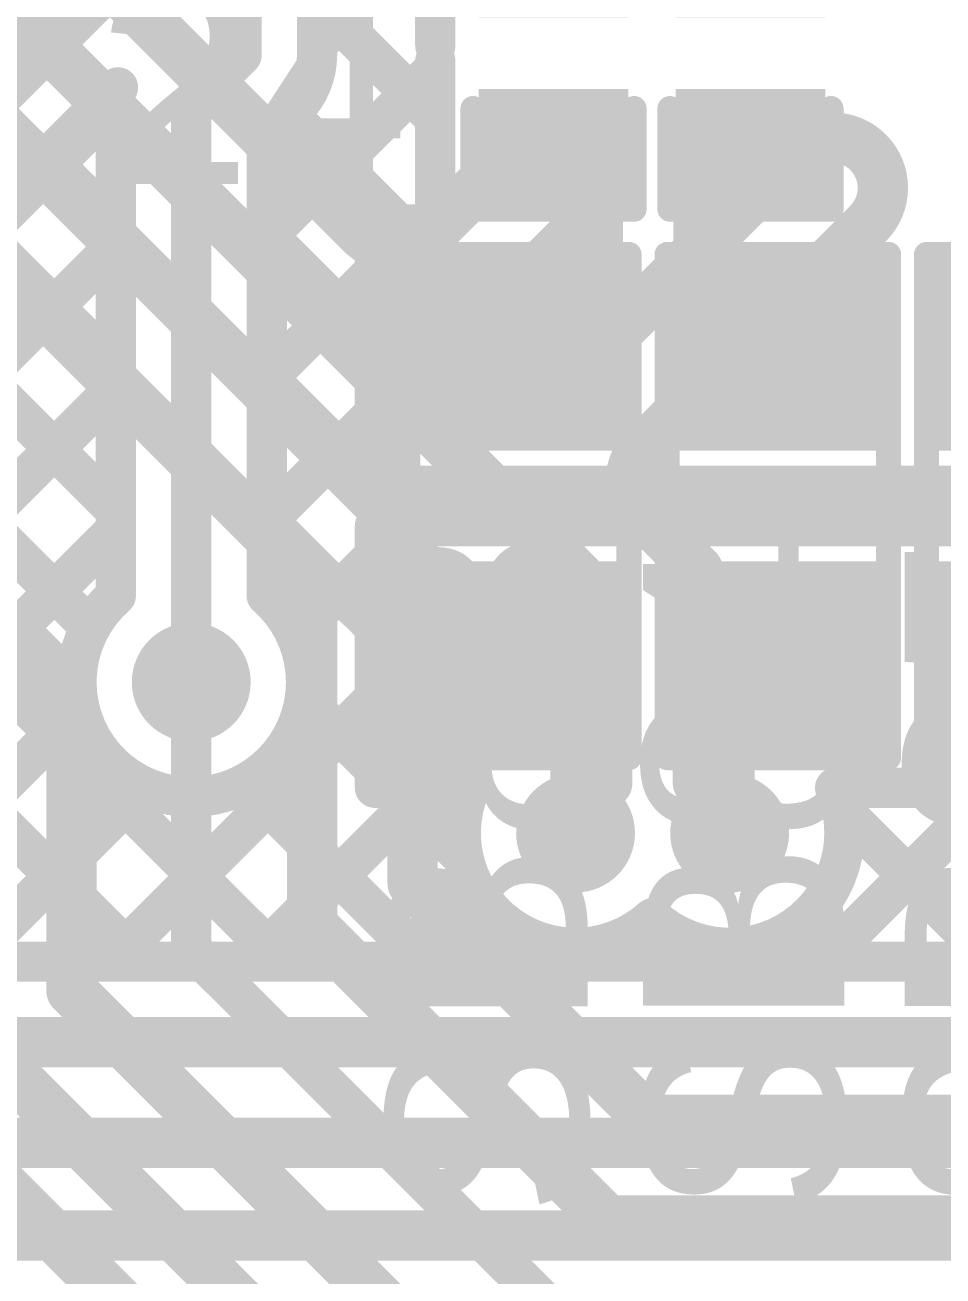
# Model space of a CAD drawing. Header units: millimetres. Extents: x -0.57 to 2.98, y -0.65 to 2.86.
# Drawn here: x 1.542 to 1.7244, y 0.867 to 1.1156 of the extents above; entities that cross this region are included whole.
import ezdxf

# ---------------------------------------------------------------- set-up
doc = ezdxf.new("R2010")
doc.units = ezdxf.units.MM
doc.header["$MEASUREMENT"] = 0
for name, color, linetype in [('BottomLayer', 5, 'Continuous'), ('BottomSolder', 6, 'Continuous'), ('Mechanical2', 216, 'Continuous'), ('TopLayer', 1, 'Continuous'), ('TopOverlay', 2, 'Continuous'), ('TopPaste', 8, 'Continuous'), ('TopSolder', 216, 'Continuous'), ('ViaHoleLayer', 16, 'Continuous')]:
    doc.layers.add(name, color=color, linetype=linetype)
doc.styles.add('Arial', font='', dxfattribs={"height": 0.2})
doc.styles.get('Arial').set_extended_font_data('Arial')

# ---------------------------------------------------------------- blocks, each defined once
blk = doc.blocks.new('SOLDER_BRIDGE_4')
at = {"layer": 'TopLayer'}
for points in [[(-0.045, -0.0175), (-0.045, 0.0175), (-0.015, 0.0175), (-0.015, -0.0175)], [(0.015, -0.0175), (0.015, 0.0175), (0.045, 0.0175), (0.045, -0.0175)]]:
    blk.add_hatch(color=1, dxfattribs=at).paths.add_polyline_path(points)
at = {"layer": 'TopPaste'}
for points in [[(-0.045, -0.0175), (-0.045, 0.0175), (-0.015, 0.0175), (-0.015, -0.0175)], [(0.015, -0.0175), (0.015, 0.0175), (0.045, 0.0175), (0.045, -0.0175)]]:
    blk.add_hatch(color=8, dxfattribs=at).paths.add_polyline_path(points)
at = {"layer": 'TopSolder'}
for points in [[(-0.049, -0.0215), (-0.049, 0.0215), (-0.011, 0.0215), (-0.011, -0.0215)], [(0.011, -0.0215), (0.011, 0.0215), (0.049, 0.0215), (0.049, -0.0215)]]:
    blk.add_hatch(color=216, dxfattribs=at).paths.add_polyline_path(points)
at = {"layer": 'TopOverlay', "const_width": 0.005}
for points in [[(-0.05, 0.022), (-0.05, -0.022)], [(-0.05, 0.022), (0.05, 0.022)], [(0.05, 0.022), (0.05, -0.022)], [(-0.05, -0.022), (0.05, -0.022)]]:
    blk.add_lwpolyline(points, dxfattribs=at)
at = {"layer": 'TopOverlay', "const_width": 0.0025}
for points in [[(-0.05125, 0.022, 1), (-0.04875, 0.022, 1)], [(-0.05125, 0.022, 1), (-0.04875, 0.022, 1)], [(0.04875, 0.022, 1), (0.05125, 0.022, 1)], [(0.04875, 0.022, 1), (0.05125, 0.022, 1)], [(-0.05125, -0.022, 1), (-0.04875, -0.022, 1)], [(-0.05125, -0.022, 1), (-0.04875, -0.022, 1)], [(0.04875, -0.022, 1), (0.05125, -0.022, 1)], [(0.04875, -0.022, 1), (0.05125, -0.022, 1)]]:
    blk.add_lwpolyline(points, format="xyb", close=True, dxfattribs=at)
blk = doc.blocks.new('C___0402_60')
at = {"layer": 'TopLayer'}
for points in [[(-0.0275, -0.0125), (-0.0275, 0.0125), (-0.009499999999999998, 0.0125), (-0.009500000000000001, -0.0125)], [(0.009499999999999998, -0.0125), (0.009500000000000001, 0.0125), (0.0275, 0.0125), (0.0275, -0.0125)]]:
    blk.add_hatch(color=1, dxfattribs=at).paths.add_polyline_path(points)
at = {"layer": 'TopPaste'}
for points in [[(-0.0275, -0.0125), (-0.0275, 0.0125), (-0.009499999999999998, 0.0125), (-0.009500000000000001, -0.0125)], [(0.009499999999999998, -0.0125), (0.009500000000000001, 0.0125), (0.0275, 0.0125), (0.0275, -0.0125)]]:
    blk.add_hatch(color=8, dxfattribs=at).paths.add_polyline_path(points)
at = {"layer": 'TopSolder'}
for points in [[(-0.0298622, -0.0148622), (-0.0298622, 0.0148622), (-0.007137799999999999, 0.0148622), (-0.007137800000000001, -0.0148622)], [(0.007137799999999999, -0.0148622), (0.007137800000000001, 0.0148622), (0.0298622, 0.0148622), (0.0298622, -0.0148622)]]:
    blk.add_hatch(color=216, dxfattribs=at).paths.add_polyline_path(points)
at = {"layer": 'TopOverlay', "const_width": 0.005}
for points in [[(-0.031, 0.016), (-0.011, 0.016)], [(-0.031, 0.016), (-0.031, -0.016)], [(0.011, 0.016), (0.031, 0.016)], [(0.031, 0.016), (0.031, -0.016)], [(-0.031, -0.016), (-0.011, -0.016)], [(0.011, -0.016), (0.031, -0.016)]]:
    blk.add_lwpolyline(points, dxfattribs=at)
at = {"layer": 'TopOverlay', "const_width": 0.0025}
for points in [[(-0.03225, 0.016, 1), (-0.02975, 0.016, 1)], [(-0.03225, 0.016, 1), (-0.02975, 0.016, 1)], [(-0.01225, 0.016, 1), (-0.00975, 0.016, 1)], [(0.00975, 0.016, 1), (0.01225, 0.016, 1)], [(0.02975, 0.016, 1), (0.03225, 0.016, 1)], [(0.02975, 0.016, 1), (0.03225, 0.016, 1)], [(-0.03225, -0.016, 1), (-0.02975, -0.016, 1)], [(-0.03225, -0.016, 1), (-0.02975, -0.016, 1)], [(-0.01225, -0.016, 1), (-0.00975, -0.016, 1)], [(0.00975, -0.016, 1), (0.01225, -0.016, 1)], [(0.02975, -0.016, 1), (0.03225, -0.016, 1)], [(0.02975, -0.016, 1), (0.03225, -0.016, 1)]]:
    blk.add_lwpolyline(points, format="xyb", close=True, dxfattribs=at)
blk = doc.blocks.new('C___0402_61')
at = {"layer": 'TopLayer'}
for points in [[(-0.0275, -0.0125), (-0.0275, 0.0125), (-0.009499999999999998, 0.0125), (-0.009500000000000001, -0.0125)], [(0.009499999999999998, -0.0125), (0.009500000000000001, 0.0125), (0.0275, 0.0125), (0.0275, -0.0125)]]:
    blk.add_hatch(color=1, dxfattribs=at).paths.add_polyline_path(points)
at = {"layer": 'TopPaste'}
for points in [[(-0.0275, -0.0125), (-0.0275, 0.0125), (-0.009499999999999998, 0.0125), (-0.009500000000000001, -0.0125)], [(0.009499999999999998, -0.0125), (0.009500000000000001, 0.0125), (0.0275, 0.0125), (0.0275, -0.0125)]]:
    blk.add_hatch(color=8, dxfattribs=at).paths.add_polyline_path(points)
at = {"layer": 'TopSolder'}
for points in [[(-0.0298622, -0.0148622), (-0.0298622, 0.0148622), (-0.007137799999999999, 0.0148622), (-0.007137800000000001, -0.0148622)], [(0.007137799999999999, -0.0148622), (0.007137800000000001, 0.0148622), (0.0298622, 0.0148622), (0.0298622, -0.0148622)]]:
    blk.add_hatch(color=216, dxfattribs=at).paths.add_polyline_path(points)
at = {"layer": 'TopOverlay', "const_width": 0.005}
for points in [[(-0.031, 0.016), (-0.011, 0.016)], [(-0.031, 0.016), (-0.031, -0.016)], [(0.011, 0.016), (0.031, 0.016)], [(0.031, 0.016), (0.031, -0.016)], [(-0.031, -0.016), (-0.011, -0.016)], [(0.011, -0.016), (0.031, -0.016)]]:
    blk.add_lwpolyline(points, dxfattribs=at)
at = {"layer": 'TopOverlay', "const_width": 0.0025}
for points in [[(-0.03225, 0.016, 1), (-0.02975, 0.016, 1)], [(-0.03225, 0.016, 1), (-0.02975, 0.016, 1)], [(-0.01225, 0.016, 1), (-0.00975, 0.016, 1)], [(0.00975, 0.016, 1), (0.01225, 0.016, 1)], [(0.02975, 0.016, 1), (0.03225, 0.016, 1)], [(0.02975, 0.016, 1), (0.03225, 0.016, 1)], [(-0.03225, -0.016, 1), (-0.02975, -0.016, 1)], [(-0.03225, -0.016, 1), (-0.02975, -0.016, 1)], [(-0.01225, -0.016, 1), (-0.00975, -0.016, 1)], [(0.00975, -0.016, 1), (0.01225, -0.016, 1)], [(0.02975, -0.016, 1), (0.03225, -0.016, 1)], [(0.02975, -0.016, 1), (0.03225, -0.016, 1)]]:
    blk.add_lwpolyline(points, format="xyb", close=True, dxfattribs=at)
blk = doc.blocks.new('SOLDER_BRIDGE_119')
at = {"layer": 'TopLayer'}
for points in [[(-0.045, -0.0175), (-0.045, 0.0175), (-0.015, 0.0175), (-0.015, -0.0175)], [(0.015, -0.0175), (0.015, 0.0175), (0.045, 0.0175), (0.045, -0.0175)]]:
    blk.add_hatch(color=1, dxfattribs=at).paths.add_polyline_path(points)
at = {"layer": 'TopPaste'}
for points in [[(-0.045, -0.0175), (-0.045, 0.0175), (-0.015, 0.0175), (-0.015, -0.0175)], [(0.015, -0.0175), (0.015, 0.0175), (0.045, 0.0175), (0.045, -0.0175)]]:
    blk.add_hatch(color=8, dxfattribs=at).paths.add_polyline_path(points)
at = {"layer": 'TopSolder'}
for points in [[(-0.049, -0.0215), (-0.049, 0.0215), (-0.011, 0.0215), (-0.011, -0.0215)], [(0.011, -0.0215), (0.011, 0.0215), (0.049, 0.0215), (0.049, -0.0215)]]:
    blk.add_hatch(color=216, dxfattribs=at).paths.add_polyline_path(points)
at = {"layer": 'TopOverlay', "const_width": 0.005}
for points in [[(-0.05, 0.022), (-0.05, -0.022)], [(-0.05, 0.022), (0.05, 0.022)], [(0.05, 0.022), (0.05, -0.022)], [(-0.05, -0.022), (0.05, -0.022)]]:
    blk.add_lwpolyline(points, dxfattribs=at)
at = {"layer": 'TopOverlay', "const_width": 0.0025}
for points in [[(-0.05125, 0.022, 1), (-0.04875, 0.022, 1)], [(-0.05125, 0.022, 1), (-0.04875, 0.022, 1)], [(0.04875, 0.022, 1), (0.05125, 0.022, 1)], [(0.04875, 0.022, 1), (0.05125, 0.022, 1)], [(-0.05125, -0.022, 1), (-0.04875, -0.022, 1)], [(-0.05125, -0.022, 1), (-0.04875, -0.022, 1)], [(0.04875, -0.022, 1), (0.05125, -0.022, 1)], [(0.04875, -0.022, 1), (0.05125, -0.022, 1)]]:
    blk.add_lwpolyline(points, format="xyb", close=True, dxfattribs=at)
blk = doc.blocks.new('SOLDER_BRIDGE_120')
at = {"layer": 'TopLayer'}
for points in [[(-0.045, -0.0175), (-0.045, 0.0175), (-0.015, 0.0175), (-0.015, -0.0175)], [(0.015, -0.0175), (0.015, 0.0175), (0.045, 0.0175), (0.045, -0.0175)]]:
    blk.add_hatch(color=1, dxfattribs=at).paths.add_polyline_path(points)
at = {"layer": 'TopPaste'}
for points in [[(-0.045, -0.0175), (-0.045, 0.0175), (-0.015, 0.0175), (-0.015, -0.0175)], [(0.015, -0.0175), (0.015, 0.0175), (0.045, 0.0175), (0.045, -0.0175)]]:
    blk.add_hatch(color=8, dxfattribs=at).paths.add_polyline_path(points)
at = {"layer": 'TopSolder'}
for points in [[(-0.049, -0.0215), (-0.049, 0.0215), (-0.011, 0.0215), (-0.011, -0.0215)], [(0.011, -0.0215), (0.011, 0.0215), (0.049, 0.0215), (0.049, -0.0215)]]:
    blk.add_hatch(color=216, dxfattribs=at).paths.add_polyline_path(points)
at = {"layer": 'TopOverlay', "const_width": 0.005}
for points in [[(-0.05, 0.022), (0.05, 0.022)], [(-0.05, 0.022), (-0.05, -0.022)], [(0.05, 0.022), (0.05, -0.022)], [(-0.05, -0.022), (0.05, -0.022)]]:
    blk.add_lwpolyline(points, dxfattribs=at)
at = {"layer": 'TopOverlay', "const_width": 0.0025}
for points in [[(-0.05125, 0.022, 1), (-0.04875, 0.022, 1)], [(-0.05125, 0.022, 1), (-0.04875, 0.022, 1)], [(0.04875, 0.022, 1), (0.05125, 0.022, 1)], [(0.04875, 0.022, 1), (0.05125, 0.022, 1)], [(-0.05125, -0.022, 1), (-0.04875, -0.022, 1)], [(-0.05125, -0.022, 1), (-0.04875, -0.022, 1)], [(0.04875, -0.022, 1), (0.05125, -0.022, 1)], [(0.04875, -0.022, 1), (0.05125, -0.022, 1)]]:
    blk.add_lwpolyline(points, format="xyb", close=True, dxfattribs=at)

msp = doc.modelspace()

# ---------------------------------------------------------------- hatches: boundary and pattern name
at = {"layer": 'BottomLayer'}
h = msp.add_hatch(color=5, dxfattribs=at)
edge = h.paths.add_edge_path()
edge.add_arc((1.575, 0.985), 0.011811, 0, 360)
h = msp.add_hatch(color=5, dxfattribs=at)
edge = h.paths.add_edge_path()
edge.add_arc((1.651378, 0.955), 0.011811, 0, 360)
h = msp.add_hatch(color=5, dxfattribs=at)
edge = h.paths.add_edge_path()
edge.add_arc((1.682, 0.955), 0.011811, 0, 360)
at = {"layer": 'BottomSolder'}
h = msp.add_hatch(color=6, dxfattribs=at)
edge = h.paths.add_edge_path()
edge.add_arc((1.575, 0.985), 0.0079055, 0, 360)
h = msp.add_hatch(color=6, dxfattribs=at)
edge = h.paths.add_edge_path()
edge.add_arc((1.651378, 0.955), 0.0079055, 0, 360)
h = msp.add_hatch(color=6, dxfattribs=at)
edge = h.paths.add_edge_path()
edge.add_arc((1.682, 0.955), 0.0079055, 0, 360)
at = {"layer": 'TopLayer'}
h = msp.add_hatch(color=1, dxfattribs=at)
edge = h.paths.add_edge_path()
edge.add_arc((1.575, 0.985), 0.011811, 0, 360)
h = msp.add_hatch(color=1, dxfattribs=at)
edge = h.paths.add_edge_path()
edge.add_arc((1.651378, 0.955), 0.011811, 0, 360)
h = msp.add_hatch(color=1, dxfattribs=at)
edge = h.paths.add_edge_path()
edge.add_arc((1.682, 0.955), 0.011811, 0, 360)
at = {"layer": 'TopSolder'}
h = msp.add_hatch(color=216, dxfattribs=at)
edge = h.paths.add_edge_path()
edge.add_arc((1.575, 0.985), 0.0079055, 0, 360)
h = msp.add_hatch(color=216, dxfattribs=at)
edge = h.paths.add_edge_path()
edge.add_arc((1.651378, 0.955), 0.0079055, 0, 360)
h = msp.add_hatch(color=216, dxfattribs=at)
edge = h.paths.add_edge_path()
edge.add_arc((1.682, 0.955), 0.0079055, 0, 360)
at = {"layer": 'ViaHoleLayer'}
h = msp.add_hatch(color=16, dxfattribs=at)
edge = h.paths.add_edge_path()
edge.add_arc((1.575, 0.985), 0.0059055, 0, 360)
h = msp.add_hatch(color=16, dxfattribs=at)
edge = h.paths.add_edge_path()
edge.add_arc((1.651378, 0.955), 0.0059055, 0, 360)
h = msp.add_hatch(color=16, dxfattribs=at)
edge = h.paths.add_edge_path()
edge.add_arc((1.682, 0.955), 0.0059055, 0, 360)

# ---------------------------------------------------------------- linework, layer by layer
at = {"layer": 'BottomLayer'}
for points, const_width in [([(1.4509584, 1.181689), (1.6190001, 1.0136473)], 0.01), ([(1.487, 1.1710001), (1.657689, 1.0003111)], 0.01), ([(1.452, 1.1523632), (1.5990001, 1.0053631)], 0.01), ([(1.5445, 1.1385001), (1.6086824, 1.0743177)], 0.01), ([(1.652751, 1.0476755), (1.6953859, 1.0903104)], 0.01), ([(1.6953858, 1.0903104), (1.6953859, 1.0903104)], 0.01), ([(1.709528, 1.0903104), (1.7095281, 1.0903105)], 0.01), ([(1.7095281, 1.0903105), (1.7095282, 1.0903104)], 0.01), ([(1.7095281, 1.0903103), (1.7095282, 1.0903104)], 0.01), ([(1.6228246, 1.0743177), (1.6359641, 1.0874573)], 0.01), ([(1.6086823, 1.0743176), (1.6086824, 1.0743177)], 0.01), ([(1.665251, 1.0318913), (1.7095281, 1.0761684)], 0.01), ([(1.6386089, 1.0618176), (1.6501064, 1.0733151)], 0.01), ([(1.6386088, 1.0618176), (1.6386089, 1.0618176)], 0.01), ([(1.6386088, 1.0476755), (1.6386089, 1.0476754)], 0.01), ([(1.5178042, 1.0170001), (1.551189, 0.9836153)], 0.01), ([(1.6652509, 1.017749), (1.665251, 1.0177491)], 0.01), ([(1.665251, 1.0177491), (1.675689, 1.0073111)], 0.01), ([(1.6190001, 0.9450001), (1.6190001, 1.0136473)], 0.01), ([(1.675689, 0.9786889), (1.675689, 1.0073111)], 0.01), ([(1.5990001, 0.9367159), (1.5990001, 1.0053631)], 0.01), ([(1.657689, 0.9649971), (1.657689, 1.0003111)], 0.01), ([(1.551189, 0.9236729), (1.551189, 0.9836153)], 0.01), ([(1.575, 0.932), (1.575, 0.985)], 0.008), ([(1.675689, 0.9649971), (1.675689, 0.9786889)], 0.01), ([(1.651378, 0.9586861), (1.657689, 0.9649971)], 0.01), ([(1.675689, 0.9649971), (1.682, 0.9586861)], 0.01), ([(1.651378, 0.955), (1.651378, 0.9586861)], 0.01), ([(1.682, 0.955), (1.682, 0.9586861)], 0.01), ([(1.6190001, 0.9450001), (1.6660001, 0.8980001)], 0.01), ([(1.5990001, 0.9367159), (1.6577159, 0.8780001)], 0.01), ([(1.575, 0.932), (1.738, 0.769)], 0.008), ([(1.551189, 0.9236729), (1.693311, 0.7815509)], 0.01), ([(1.531189, 0.9153887), (1.673311, 0.7732667)], 0.01), ([(1.5084648, 0.9140713), (1.6029887, 0.8195474)], 0.01), ([(1.6660001, 0.8980001), (1.7440001, 0.8980001)], 0.01), ([(1.6577159, 0.8780001), (1.7522843, 0.8780001)], 0.01)]:
    msp.add_lwpolyline(points, dxfattribs=dict(at, const_width=const_width))
at = {"layer": 'BottomLayer', "const_width": 0.01}
for points in [[(1.6953858, 1.0903104, -0.414221846689474), (1.7095281, 1.0903103)], [(1.6359641, 1.0874573, -0.4142197756351199), (1.6501064, 1.0874573)], [(1.709528, 1.0903104, -0.4142073491969465), (1.7095281, 1.0761684)], [(1.6501064, 1.0874573, -0.4142135623730951), (1.6501064, 1.0733151)], [(1.6228246, 1.0743177, -0.4142177044959297), (1.6086824, 1.0743177)], [(1.6386089, 1.0476754, -0.4142156334183508), (1.6386088, 1.0618176)], [(1.652751, 1.0476755, -0.4142135623730951), (1.6386088, 1.0476755)], [(1.665251, 1.0177491, -0.4142177044959298), (1.665251, 1.0318913)]]:
    msp.add_lwpolyline(points, format="xyb", dxfattribs=at)
at = {"layer": 'BottomLayer'}
for points, const_width in [([(1.6928858, 1.0903104, 1), (1.6978858, 1.0903104, 1)], 0.005), ([(1.6928858, 1.0903104, 1), (1.6978858, 1.0903104, 1)], 0.005), ([(1.6928859, 1.0903104, 1), (1.6978859, 1.0903104, 1)], 0.005), ([(1.6928859, 1.0903104, 1), (1.6978859, 1.0903104, 1)], 0.005), ([(1.707028, 1.0903104, 1), (1.712028, 1.0903104, 1)], 0.005), ([(1.707028, 1.0903104, 1), (1.712028, 1.0903104, 1)], 0.005), ([(1.7070281, 1.0903105, 1), (1.7120281, 1.0903105, 1)], 0.005), ([(1.7070281, 1.0903105, 1), (1.7120281, 1.0903105, 1)], 0.005), ([(1.7070281, 1.0903103, 1), (1.7120281, 1.0903103, 1)], 0.005), ([(1.7070281, 1.0903103, 1), (1.7120281, 1.0903103, 1)], 0.005), ([(1.7070282, 1.0903104, 1), (1.7120282, 1.0903104, 1)], 0.005), ([(1.7070282, 1.0903104, 1), (1.7120282, 1.0903104, 1)], 0.005), ([(1.6334641, 1.0874573, 1), (1.6384641, 1.0874573, 1)], 0.005), ([(1.6334641, 1.0874573, 1), (1.6384641, 1.0874573, 1)], 0.005), ([(1.6476064, 1.0874573, 1), (1.6526064, 1.0874573, 1)], 0.005), ([(1.6476064, 1.0874573, 1), (1.6526064, 1.0874573, 1)], 0.005), ([(1.6061823, 1.0743176, 1), (1.6111823, 1.0743176, 1)], 0.005), ([(1.6061824, 1.0743177, 1), (1.6111824, 1.0743177, 1)], 0.005), ([(1.6061824, 1.0743177, 1), (1.6111824, 1.0743177, 1)], 0.005), ([(1.6061824, 1.0743177, 1), (1.6111824, 1.0743177, 1)], 0.005), ([(1.6203246, 1.0743177, 1), (1.6253246, 1.0743177, 1)], 0.005), ([(1.6203246, 1.0743177, 1), (1.6253246, 1.0743177, 1)], 0.005), ([(1.7070281, 1.0761684, 1), (1.7120281, 1.0761684, 1)], 0.005), ([(1.7070281, 1.0761684, 1), (1.7120281, 1.0761684, 1)], 0.005), ([(1.6476064, 1.0733151, 1), (1.6526064, 1.0733151, 1)], 0.005), ([(1.6476064, 1.0733151, 1), (1.6526064, 1.0733151, 1)], 0.005), ([(1.6361088, 1.0618176, 1), (1.6411088, 1.0618176, 1)], 0.005), ([(1.6361088, 1.0618176, 1), (1.6411088, 1.0618176, 1)], 0.005), ([(1.6361089, 1.0618176, 1), (1.6411089, 1.0618176, 1)], 0.005), ([(1.6361089, 1.0618176, 1), (1.6411089, 1.0618176, 1)], 0.005), ([(1.6361088, 1.0476755, 1), (1.6411088, 1.0476755, 1)], 0.005), ([(1.6361088, 1.0476755, 1), (1.6411088, 1.0476755, 1)], 0.005), ([(1.6361089, 1.0476754, 1), (1.6411089, 1.0476754, 1)], 0.005), ([(1.6361089, 1.0476754, 1), (1.6411089, 1.0476754, 1)], 0.005), ([(1.650251, 1.0476755, 1), (1.655251, 1.0476755, 1)], 0.005), ([(1.650251, 1.0476755, 1), (1.655251, 1.0476755, 1)], 0.005), ([(1.662751, 1.0318913, 1), (1.667751, 1.0318913, 1)], 0.005), ([(1.662751, 1.0318913, 1), (1.667751, 1.0318913, 1)], 0.005), ([(1.6627509, 1.017749, 1), (1.6677509, 1.017749, 1)], 0.005), ([(1.662751, 1.0177491, 1), (1.667751, 1.0177491, 1)], 0.005), ([(1.662751, 1.0177491, 1), (1.667751, 1.0177491, 1)], 0.005), ([(1.662751, 1.0177491, 1), (1.667751, 1.0177491, 1)], 0.005), ([(1.6165001, 1.0136473, 1), (1.6215001, 1.0136473, 1)], 0.005), ([(1.6165001, 1.0136473, 1), (1.6215001, 1.0136473, 1)], 0.005), ([(1.673189, 1.0073111, 1), (1.678189, 1.0073111, 1)], 0.005), ([(1.673189, 1.0073111, 1), (1.678189, 1.0073111, 1)], 0.005), ([(1.5965001, 1.0053631, 1), (1.6015001, 1.0053631, 1)], 0.005), ([(1.5965001, 1.0053631, 1), (1.6015001, 1.0053631, 1)], 0.005), ([(1.655189, 1.0003111, 1), (1.660189, 1.0003111, 1)], 0.005), ([(1.655189, 1.0003111, 1), (1.660189, 1.0003111, 1)], 0.005), ([(1.548689, 0.9836153, 1), (1.553689, 0.9836153, 1)], 0.005), ([(1.548689, 0.9836153, 1), (1.553689, 0.9836153, 1)], 0.005), ([(1.573, 0.985, 1), (1.577, 0.985, 1)], 0.004), ([(1.673189, 0.9786889, 1), (1.678189, 0.9786889, 1)], 0.005), ([(1.673189, 0.9786889, 1), (1.678189, 0.9786889, 1)], 0.005), ([(1.655189, 0.9649971, 1), (1.660189, 0.9649971, 1)], 0.005), ([(1.655189, 0.9649971, 1), (1.660189, 0.9649971, 1)], 0.005), ([(1.673189, 0.9649971, 1), (1.678189, 0.9649971, 1)], 0.005), ([(1.673189, 0.9649971, 1), (1.678189, 0.9649971, 1)], 0.005), ([(1.648878, 0.9586861, 1), (1.653878, 0.9586861, 1)], 0.005), ([(1.648878, 0.9586861, 1), (1.653878, 0.9586861, 1)], 0.005), ([(1.6795, 0.9586861, 1), (1.6845, 0.9586861, 1)], 0.005), ([(1.6795, 0.9586861, 1), (1.6845, 0.9586861, 1)], 0.005), ([(1.648878, 0.955, 1), (1.653878, 0.955, 1)], 0.005), ([(1.6795, 0.955, 1), (1.6845, 0.955, 1)], 0.005), ([(1.6165001, 0.9450001, 1), (1.6215001, 0.9450001, 1)], 0.005), ([(1.6165001, 0.9450001, 1), (1.6215001, 0.9450001, 1)], 0.005), ([(1.5965001, 0.9367159, 1), (1.6015001, 0.9367159, 1)], 0.005), ([(1.5965001, 0.9367159, 1), (1.6015001, 0.9367159, 1)], 0.005), ([(1.573, 0.932, 1), (1.577, 0.932, 1)], 0.004), ([(1.573, 0.932, 1), (1.577, 0.932, 1)], 0.004), ([(1.548689, 0.9236729, 1), (1.553689, 0.9236729, 1)], 0.005), ([(1.548689, 0.9236729, 1), (1.553689, 0.9236729, 1)], 0.005), ([(1.6635001, 0.8980001, 1), (1.6685001, 0.8980001, 1)], 0.005), ([(1.6635001, 0.8980001, 1), (1.6685001, 0.8980001, 1)], 0.005), ([(1.6552159, 0.8780001, 1), (1.6602159, 0.8780001, 1)], 0.005), ([(1.6552159, 0.8780001, 1), (1.6602159, 0.8780001, 1)], 0.005)]:
    msp.add_lwpolyline(points, format="xyb", close=True, dxfattribs=dict(at, const_width=const_width))
at = {"layer": 'Mechanical2', "const_width": 0.01}
msp.add_lwpolyline([(1.7578269, 2.8091652, -6.230382161824239), (0.6489649, 2.810288)], format="xyb", dxfattribs=at)
at = {"layer": 'TopLayer'}
for points, const_width in [([(1.585, 1.1096137), (1.585, 1.211)], 0.008), ([(1.6235, 1.1115), (1.6235, 1.1406127)], 0.008), ([(1.6, 1.1096137), (1.6, 1.1384978)], 0.008), ([(1.6, 1.1118416), (1.6235, 1.1353416)], 0.008), ([(1.5322843, 1.097689), (1.555311, 1.1207157)], 0.01), ([(1.6, 1.120508), (1.6235, 1.097008)], 0.008), ([(1.575, 1.0996137), (1.585, 1.1096137)], 0.008), ([(1.6235, 1.076), (1.6235, 1.1085)], 0.008), ([(1.59, 1.0735573), (1.6235, 1.1070573)], 0.008), ([(1.5436119, 1.0863892), (1.5604391, 1.1032164)], 0.008), ([(1.5008854, 1.0410113), (1.5600091, 1.100135)], 0.008), ([(1.56, 1.0021855), (1.56, 1.0996137)], 0.008), ([(1.575, 0.985), (1.575, 1.0996137)], 0.008), ([(1.59, 1.0934005), (1.5956006, 1.0990011)], 0.008), ([(1.5944116, 1.0978121), (1.6162237, 1.076)], 0.008), ([(1.59, 1.0021855), (1.59, 1.0934005)], 0.008), ([(1.647, 1.0915), (1.6505, 1.0915)], 0.01), ([(1.6505, 1.0915), (1.6545, 1.0875)], 0.01), ([(1.6757857, 1.0846429), (1.6826428, 1.0915)], 0.01), ([(1.6826428, 1.0915), (1.6861428, 1.0915)], 0.01), ([(1.5464389, 1.0892162), (1.56, 1.0756551)], 0.008), ([(1.6545, 1.0829278), (1.6545, 1.0875)], 0.01), ([(1.6757857, 1.0632857), (1.6757857, 1.0846429)], 0.01), ([(1.6545, 1.0829278), (1.6557857, 1.0816421)], 0.01), ([(1.6557857, 1.0632857), (1.6557857, 1.0816421)], 0.01), ([(1.4691132, 1.081689), (1.5549408, 0.9958614)], 0.008), ([(1.4973975, 1.081689), (1.56, 1.0190865)], 0.008), ([(1.5256818, 1.081689), (1.56, 1.0473708)], 0.008), ([(1.6115, 1.076), (1.6235, 1.076)], 0.008), ([(1.6115, 1.024), (1.6115, 1.076)], 0.008), ([(1.59, 1.0739394), (1.6115, 1.0524394)], 0.008), ([(1.5106327, 1.0224743), (1.56, 1.0718416)], 0.008), ([(1.59, 1.045273), (1.6115, 1.066773)], 0.008), ([(1.6425, 1.05), (1.6557857, 1.0632857)], 0.01), ([(1.6757857, 1.0632857), (1.6890714, 1.05)], 0.01), ([(1.64, 1.05), (1.6425, 1.05)], 0.01), ([(1.6890714, 1.05), (1.6915714, 1.05)], 0.01), ([(1.59, 1.0456551), (1.6115, 1.0241551)], 0.008), ([(1.5105091, 0.9940664), (1.56, 1.0435573)], 0.008), ([(1.59, 1.0169887), (1.6115, 1.0384887)], 0.008), ([(1.6115, 1.024), (1.6630714, 1.024)], 0.008), ([(1.6116551, 1.024), (1.6196551, 1.016)], 0.008), ([(1.6172956, 1.016), (1.6252956, 1.024)], 0.008), ([(1.6399394, 1.024), (1.6479394, 1.016)], 0.008), ([(1.6455799, 1.016), (1.6535799, 1.024)], 0.008), ([(1.6630714, 1.024), (1.6685, 1.024)], 0.008), ([(1.6630714, 1.024), (1.6685, 1.024)], 0.008), ([(1.6682237, 1.024), (1.6762237, 1.016)], 0.008), ([(1.6685, 1.024), (1.7146428, 1.024)], 0.008), ([(1.6738642, 1.016), (1.6818642, 1.024)], 0.008), ([(1.696508, 1.024), (1.704508, 1.016)], 0.008), ([(1.7021485, 1.016), (1.7101485, 1.024)], 0.008), ([(1.7146428, 1.024), (1.7200714, 1.024)], 0.008), ([(1.7146428, 1.024), (1.7200714, 1.024)], 0.008), ([(1.7200714, 1.024), (1.7662142, 1.024)], 0.008), ([(1.7247923, 1.024), (1.7327923, 1.016)], 0.008), ([(1.59, 1.0173708), (1.6115, 0.9958708)], 0.008), ([(1.6115, 1.016), (1.6630714, 1.016)], 0.008), ([(1.6115, 1.0102044), (1.6172956, 1.016)], 0.008), ([(1.6115, 0.964), (1.6115, 1.016)], 0.008), ([(1.6630714, 1.016), (1.6685, 1.016)], 0.008), ([(1.6630714, 1.016), (1.6685, 1.016)], 0.008), ([(1.6685, 1.016), (1.7146428, 1.016)], 0.008), ([(1.7146428, 1.016), (1.7200714, 1.016)], 0.008), ([(1.7146428, 1.016), (1.7200714, 1.016)], 0.008), ([(1.7200714, 1.016), (1.7662142, 1.016)], 0.008), ([(1.4741721, 0.9294451), (1.56, 1.015273)], 0.008), ([(1.5089084, 1.0136095), (1.5930728, 0.9294451)], 0.008), ([(1.5957565, 0.9944609), (1.6115, 1.0102044)], 0.008), ([(1.64, 0.99), (1.641378, 0.99)], 0.01), ([(1.641378, 0.99), (1.651378, 0.98)], 0.01), ([(1.682, 0.9804286), (1.6915714, 0.99)], 0.01), ([(1.5095356, 0.984698), (1.5647885, 0.9294451)], 0.008), ([(1.559025, 0.9294451), (1.6115, 0.9819201)], 0.008), ([(1.597547, 0.9815395), (1.6115, 0.9675865)], 0.008), ([(1.651378, 0.955), (1.651378, 0.98)], 0.01), ([(1.682, 0.955), (1.682, 0.9804286)], 0.01), ([(1.5024564, 0.9294451), (1.5527937, 0.9797824)], 0.008), ([(1.6115, 0.9675865), (1.6150865, 0.964)], 0.008), ([(1.5307407, 0.9294451), (1.5655391, 0.9642435)], 0.008), ([(1.5858614, 0.9649408), (1.6213571, 0.9294451)], 0.008), ([(1.5873093, 0.9294451), (1.6218642, 0.964)], 0.008), ([(1.6115, 0.964), (1.6304175, 0.964)], 0.008), ([(1.6150865, 0.964), (1.629132, 0.9499545)], 0.008), ([(1.7029605, 0.964), (1.7146428, 0.964)], 0.008), ([(1.7146428, 0.964), (1.7200714, 0.964)], 0.008), ([(1.7146428, 0.964), (1.7200714, 0.964)], 0.008), ([(1.7200714, 0.964), (1.7331152, 0.964)], 0.008), ([(1.7004465, 0.9294451), (1.7318629, 0.9608615)], 0.008), ([(1.7043431, 0.9595963), (1.7344943, 0.9294451)], 0.008), ([(1.6155936, 0.9294451), (1.6309659, 0.9448174)], 0.008), ([(1.6974433, 0.9382118), (1.70621, 0.9294451)], 0.008), ([(1.6735649, 0.9338059), (1.6779257, 0.9294451)], 0.008), ([(1.6721622, 0.9294451), (1.6757726, 0.9330555)], 0.008), ([(1.4674321, 0.9294451), (1.8365382, 0.9294451)], 0.008), ([(1.191484, 0.9134451), (2.2038393, 0.9134451)], 0.01), ([(1.1831998, 0.8934451), (2.1955551, 0.8934451)], 0.01), ([(1.1062841, 0.8750001), (2.1502843, 0.8750001)], 0.01)]:
    msp.add_lwpolyline(points, dxfattribs=dict(at, const_width=const_width))
for points, const_width in [([(1.598, 1.1118416, 1), (1.602, 1.1118416, 1)], 0.004), ([(1.6215, 1.1115, 1), (1.6255, 1.1115, 1)], 0.004), ([(1.583, 1.1096137, 1), (1.587, 1.1096137, 1)], 0.004), ([(1.583, 1.1096137, 1), (1.587, 1.1096137, 1)], 0.004), ([(1.598, 1.1096137, 1), (1.602, 1.1096137, 1)], 0.004), ([(1.598, 1.1096137, 1), (1.602, 1.1096137, 1)], 0.004), ([(1.598, 1.1096137, 1), (1.602, 1.1096137, 1)], 0.004), ([(1.6215, 1.1085, 1), (1.6255, 1.1085, 1)], 0.004), ([(1.6215, 1.1070573, 1), (1.6255, 1.1070573, 1)], 0.004), ([(1.5584391, 1.1032164, 1), (1.5624391, 1.1032164, 1)], 0.004), ([(1.5580091, 1.100135, 1), (1.5620091, 1.100135, 1)], 0.004), ([(1.558, 1.0996137, 1), (1.562, 1.0996137, 1)], 0.004), ([(1.573, 1.0996137, 1), (1.577, 1.0996137, 1)], 0.004), ([(1.573, 1.0996137, 1), (1.577, 1.0996137, 1)], 0.004), ([(1.5924116, 1.0978121, 1), (1.5964116, 1.0978121, 1)], 0.004), ([(1.5936006, 1.0990011, 1), (1.5976006, 1.0990011, 1)], 0.004), ([(1.5936066, 1.0990071, 1), (1.5976066, 1.0990071, 1)], 0.004), ([(1.5936126, 1.0990131, 1), (1.5976126, 1.0990131, 1)], 0.004), ([(1.6215, 1.097008, 1), (1.6255, 1.097008, 1)], 0.004), ([(1.588, 1.0934005, 1), (1.592, 1.0934005, 1)], 0.004), ([(1.588, 1.0934005, 1), (1.592, 1.0934005, 1)], 0.004), ([(1.6445, 1.0915, 1), (1.6495, 1.0915, 1)], 0.005), ([(1.648, 1.0915, 1), (1.653, 1.0915, 1)], 0.005), ([(1.648, 1.0915, 1), (1.653, 1.0915, 1)], 0.005), ([(1.6801428, 1.0915, 1), (1.6851428, 1.0915, 1)], 0.005), ([(1.6801428, 1.0915, 1), (1.6851428, 1.0915, 1)], 0.005), ([(1.6836428, 1.0915, 1), (1.6886428, 1.0915, 1)], 0.005), ([(1.5444389, 1.0892162, 1), (1.5484389, 1.0892162, 1)], 0.004), ([(1.652, 1.0875, 1), (1.657, 1.0875, 1)], 0.005), ([(1.652, 1.0875, 1), (1.657, 1.0875, 1)], 0.005), ([(1.541598, 1.0863753, 1), (1.545598, 1.0863753, 1)], 0.004), ([(1.5416119, 1.0863892, 1), (1.5456119, 1.0863892, 1)], 0.004), ([(1.5416119, 1.0863892, 1), (1.5456119, 1.0863892, 1)], 0.004), ([(1.6732857, 1.0846429, 1), (1.6782857, 1.0846429, 1)], 0.005), ([(1.6732857, 1.0846429, 1), (1.6782857, 1.0846429, 1)], 0.005), ([(1.652, 1.0829278, 1), (1.657, 1.0829278, 1)], 0.005), ([(1.652, 1.0829278, 1), (1.657, 1.0829278, 1)], 0.005), ([(1.6532857, 1.0816421, 1), (1.6582857, 1.0816421, 1)], 0.005), ([(1.6532857, 1.0816421, 1), (1.6582857, 1.0816421, 1)], 0.005), ([(1.558, 1.0756551, 1), (1.562, 1.0756551, 1)], 0.004), ([(1.6095, 1.076, 1), (1.6135, 1.076, 1)], 0.004), ([(1.6095, 1.076, 1), (1.6135, 1.076, 1)], 0.004), ([(1.6142237, 1.076, 1), (1.6182237, 1.076, 1)], 0.004), ([(1.6215, 1.076, 1), (1.6255, 1.076, 1)], 0.004), ([(1.6215, 1.076, 1), (1.6255, 1.076, 1)], 0.004), ([(1.588, 1.0739394, 1), (1.592, 1.0739394, 1)], 0.004), ([(1.588, 1.0735573, 1), (1.592, 1.0735573, 1)], 0.004), ([(1.558, 1.0718416, 1), (1.562, 1.0718416, 1)], 0.004), ([(1.6095, 1.066773, 1), (1.6135, 1.066773, 1)], 0.004), ([(1.6532857, 1.0632857, 1), (1.6582857, 1.0632857, 1)], 0.005), ([(1.6532857, 1.0632857, 1), (1.6582857, 1.0632857, 1)], 0.005), ([(1.6732857, 1.0632857, 1), (1.6782857, 1.0632857, 1)], 0.005), ([(1.6732857, 1.0632857, 1), (1.6782857, 1.0632857, 1)], 0.005), ([(1.6095, 1.0524394, 1), (1.6135, 1.0524394, 1)], 0.004), ([(1.6375, 1.05, 1), (1.6425, 1.05, 1)], 0.005), ([(1.64, 1.05, 1), (1.645, 1.05, 1)], 0.005), ([(1.64, 1.05, 1), (1.645, 1.05, 1)], 0.005), ([(1.6865714, 1.05, 1), (1.6915714, 1.05, 1)], 0.005), ([(1.6865714, 1.05, 1), (1.6915714, 1.05, 1)], 0.005), ([(1.6890714, 1.05, 1), (1.6940714, 1.05, 1)], 0.005), ([(1.558, 1.0473708, 1), (1.562, 1.0473708, 1)], 0.004), ([(1.588, 1.0456551, 1), (1.592, 1.0456551, 1)], 0.004), ([(1.588, 1.045273, 1), (1.592, 1.045273, 1)], 0.004), ([(1.558, 1.0435573, 1), (1.562, 1.0435573, 1)], 0.004), ([(1.6095, 1.0384887, 1), (1.6135, 1.0384887, 1)], 0.004), ([(1.6095, 1.0241551, 1), (1.6135, 1.0241551, 1)], 0.004), ([(1.6095, 1.024, 1), (1.6135, 1.024, 1)], 0.004), ([(1.6095, 1.024, 1), (1.6135, 1.024, 1)], 0.004), ([(1.6096551, 1.024, 1), (1.6136551, 1.024, 1)], 0.004), ([(1.6232956, 1.024, 1), (1.6272956, 1.024, 1)], 0.004), ([(1.6379394, 1.024, 1), (1.6419394, 1.024, 1)], 0.004), ([(1.6515799, 1.024, 1), (1.6555799, 1.024, 1)], 0.004), ([(1.6610714, 1.024, 1), (1.6650714, 1.024, 1)], 0.004), ([(1.6610714, 1.024, 1), (1.6650714, 1.024, 1)], 0.004), ([(1.6610714, 1.024, 1), (1.6650714, 1.024, 1)], 0.004), ([(1.6662237, 1.024, 1), (1.6702237, 1.024, 1)], 0.004), ([(1.6665, 1.024, 1), (1.6705, 1.024, 1)], 0.004), ([(1.6665, 1.024, 1), (1.6705, 1.024, 1)], 0.004), ([(1.6665, 1.024, 1), (1.6705, 1.024, 1)], 0.004), ([(1.6798642, 1.024, 1), (1.6838642, 1.024, 1)], 0.004), ([(1.694508, 1.024, 1), (1.698508, 1.024, 1)], 0.004), ([(1.7081485, 1.024, 1), (1.7121485, 1.024, 1)], 0.004), ([(1.7126428, 1.024, 1), (1.7166428, 1.024, 1)], 0.004), ([(1.7126428, 1.024, 1), (1.7166428, 1.024, 1)], 0.004), ([(1.7126428, 1.024, 1), (1.7166428, 1.024, 1)], 0.004), ([(1.7180714, 1.024, 1), (1.7220714, 1.024, 1)], 0.004), ([(1.7180714, 1.024, 1), (1.7220714, 1.024, 1)], 0.004), ([(1.7180714, 1.024, 1), (1.7220714, 1.024, 1)], 0.004), ([(1.7227923, 1.024, 1), (1.7267923, 1.024, 1)], 0.004), ([(1.558, 1.0190865, 1), (1.562, 1.0190865, 1)], 0.004), ([(1.588, 1.0173708, 1), (1.592, 1.0173708, 1)], 0.004), ([(1.588, 1.0169887, 1), (1.592, 1.0169887, 1)], 0.004), ([(1.6095, 1.016, 1), (1.6135, 1.016, 1)], 0.004), ([(1.6095, 1.016, 1), (1.6135, 1.016, 1)], 0.004), ([(1.6152956, 1.016, 1), (1.6192956, 1.016, 1)], 0.004), ([(1.6152956, 1.016, 1), (1.6192956, 1.016, 1)], 0.004), ([(1.6176551, 1.016, 1), (1.6216551, 1.016, 1)], 0.004), ([(1.6435799, 1.016, 1), (1.6475799, 1.016, 1)], 0.004), ([(1.6459394, 1.016, 1), (1.6499394, 1.016, 1)], 0.004), ([(1.6610714, 1.016, 1), (1.6650714, 1.016, 1)], 0.004), ([(1.6610714, 1.016, 1), (1.6650714, 1.016, 1)], 0.004), ([(1.6610714, 1.016, 1), (1.6650714, 1.016, 1)], 0.004), ([(1.6665, 1.016, 1), (1.6705, 1.016, 1)], 0.004), ([(1.6665, 1.016, 1), (1.6705, 1.016, 1)], 0.004), ([(1.6665, 1.016, 1), (1.6705, 1.016, 1)], 0.004), ([(1.6718642, 1.016, 1), (1.6758642, 1.016, 1)], 0.004), ([(1.6742237, 1.016, 1), (1.6782237, 1.016, 1)], 0.004), ([(1.7001485, 1.016, 1), (1.7041485, 1.016, 1)], 0.004), ([(1.702508, 1.016, 1), (1.706508, 1.016, 1)], 0.004), ([(1.7126428, 1.016, 1), (1.7166428, 1.016, 1)], 0.004), ([(1.7126428, 1.016, 1), (1.7166428, 1.016, 1)], 0.004), ([(1.7126428, 1.016, 1), (1.7166428, 1.016, 1)], 0.004), ([(1.7180714, 1.016, 1), (1.7220714, 1.016, 1)], 0.004), ([(1.7180714, 1.016, 1), (1.7220714, 1.016, 1)], 0.004), ([(1.7180714, 1.016, 1), (1.7220714, 1.016, 1)], 0.004), ([(1.558, 1.015273, 1), (1.562, 1.015273, 1)], 0.004), ([(1.6095, 1.0102044, 1), (1.6135, 1.0102044, 1)], 0.004), ([(1.6095, 1.0102044, 1), (1.6135, 1.0102044, 1)], 0.004), ([(1.558, 1.0021855, 1), (1.562, 1.0021855, 1)], 0.004), ([(1.558, 1.0021855, 1), (1.562, 1.0021855, 1)], 0.004), ([(1.588, 1.0021855, 1), (1.592, 1.0021855, 1)], 0.004), ([(1.588, 1.0021855, 1), (1.592, 1.0021855, 1)], 0.004), ([(1.5529408, 0.9958614, 1), (1.5569408, 0.9958614, 1)], 0.004), ([(1.6095, 0.9958708, 1), (1.6135, 0.9958708, 1)], 0.004), ([(1.5937565, 0.9944609, 1), (1.5977565, 0.9944609, 1)], 0.004), ([(1.6375, 0.99, 1), (1.6425, 0.99, 1)], 0.005), ([(1.638878, 0.99, 1), (1.643878, 0.99, 1)], 0.005), ([(1.638878, 0.99, 1), (1.643878, 0.99, 1)], 0.005), ([(1.6890714, 0.99, 1), (1.6940714, 0.99, 1)], 0.005), ([(1.573, 0.985, 1), (1.577, 0.985, 1)], 0.004), ([(1.595811, 0.985, 1), (1.599811, 0.985, 1)], 0.004), ([(1.595811, 0.985, 1), (1.599811, 0.985, 1)], 0.004), ([(1.595547, 0.9815395, 1), (1.599547, 0.9815395, 1)], 0.004), ([(1.6095, 0.9819201, 1), (1.6135, 0.9819201, 1)], 0.004), ([(1.648878, 0.98, 1), (1.653878, 0.98, 1)], 0.005), ([(1.648878, 0.98, 1), (1.653878, 0.98, 1)], 0.005), ([(1.6795, 0.9804286, 1), (1.6845, 0.9804286, 1)], 0.005), ([(1.6795, 0.9804286, 1), (1.6845, 0.9804286, 1)], 0.005), ([(1.5507937, 0.9797824, 1), (1.5547937, 0.9797824, 1)], 0.004), ([(1.6095, 0.9675865, 1), (1.6135, 0.9675865, 1)], 0.004), ([(1.6095, 0.9675865, 1), (1.6135, 0.9675865, 1)], 0.004), ([(1.5635391, 0.9642435, 1), (1.5675391, 0.9642435, 1)], 0.004), ([(1.5838614, 0.9649408, 1), (1.5878614, 0.9649408, 1)], 0.004), ([(1.6095, 0.964, 1), (1.6135, 0.964, 1)], 0.004), ([(1.6095, 0.964, 1), (1.6135, 0.964, 1)], 0.004), ([(1.6130865, 0.964, 1), (1.6170865, 0.964, 1)], 0.004), ([(1.6130865, 0.964, 1), (1.6170865, 0.964, 1)], 0.004), ([(1.6198642, 0.964, 1), (1.6238642, 0.964, 1)], 0.004), ([(1.6284175, 0.964, 1), (1.6324175, 0.964, 1)], 0.004), ([(1.6284175, 0.964, 1), (1.6324175, 0.964, 1)], 0.004), ([(1.7009605, 0.964, 1), (1.7049605, 0.964, 1)], 0.004), ([(1.7009605, 0.964, 1), (1.7049605, 0.964, 1)], 0.004), ([(1.7126428, 0.964, 1), (1.7166428, 0.964, 1)], 0.004), ([(1.7126428, 0.964, 1), (1.7166428, 0.964, 1)], 0.004), ([(1.7126428, 0.964, 1), (1.7166428, 0.964, 1)], 0.004), ([(1.7180714, 0.964, 1), (1.7220714, 0.964, 1)], 0.004), ([(1.7180714, 0.964, 1), (1.7220714, 0.964, 1)], 0.004), ([(1.7180714, 0.964, 1), (1.7220714, 0.964, 1)], 0.004), ([(1.7023431, 0.9595963, 1), (1.7063431, 0.9595963, 1)], 0.004), ([(1.648878, 0.955, 1), (1.653878, 0.955, 1)], 0.005), ([(1.6795, 0.955, 1), (1.6845, 0.955, 1)], 0.005), ([(1.702811, 0.955, 1), (1.706811, 0.955, 1)], 0.004), ([(1.702811, 0.955, 1), (1.706811, 0.955, 1)], 0.004), ([(1.627132, 0.9499545, 1), (1.631132, 0.9499545, 1)], 0.004), ([(1.6289659, 0.9448174, 1), (1.6329659, 0.9448174, 1)], 0.004), ([(1.664689, 0.938091, 1), (1.668689, 0.938091, 1)], 0.004), ([(1.664689, 0.938091, 1), (1.668689, 0.938091, 1)], 0.004), ([(1.6954433, 0.9382118, 1), (1.6994433, 0.9382118, 1)], 0.004), ([(1.6715649, 0.9338059, 1), (1.6755649, 0.9338059, 1)], 0.004), ([(1.6737726, 0.9330555, 1), (1.6777726, 0.9330555, 1)], 0.004), ([(1.557025, 0.9294451, 1), (1.561025, 0.9294451, 1)], 0.004), ([(1.5627885, 0.9294451, 1), (1.5667885, 0.9294451, 1)], 0.004), ([(1.5853093, 0.9294451, 1), (1.5893093, 0.9294451, 1)], 0.004), ([(1.5910728, 0.9294451, 1), (1.5950728, 0.9294451, 1)], 0.004), ([(1.6135936, 0.9294451, 1), (1.6175936, 0.9294451, 1)], 0.004), ([(1.6193571, 0.9294451, 1), (1.6233571, 0.9294451, 1)], 0.004), ([(1.6701622, 0.9294451, 1), (1.6741622, 0.9294451, 1)], 0.004), ([(1.6759257, 0.9294451, 1), (1.6799257, 0.9294451, 1)], 0.004), ([(1.6984465, 0.9294451, 1), (1.7024465, 0.9294451, 1)], 0.004), ([(1.70421, 0.9294451, 1), (1.70821, 0.9294451, 1)], 0.004)]:
    msp.add_lwpolyline(points, format="xyb", close=True, dxfattribs=dict(at, const_width=const_width))
at = {"layer": 'TopLayer', "const_width": 0.008}
for points in [[(1.6, 1.1096137, -0.198912367379658), (1.5956066, 1.0990071)], [(1.6, 1.1096137, -0.198764458997028), (1.5956126, 1.0990131)], [(1.5436119, 1.0863892, -0.1992309445671979), (1.5322843, 1.081689)], [(1.543598, 1.0863753, -0.198912367379658), (1.5322843, 1.081689)], [(1.597811, 0.985, -1.552955229377391), (1.56, 1.0021855)], [(1.59, 1.0021855, -0.2165941740828118), (1.597811, 0.985)], [(1.666689, 0.938091, -0.80544630674702), (1.6304175, 0.964)], [(1.7029605, 0.964, -0.1017424616162068), (1.704811, 0.955)], [(1.704811, 0.955, -0.6504044433079534), (1.666689, 0.938091)]]:
    msp.add_lwpolyline(points, format="xyb", dxfattribs=at)

# ---------------------------------------------------------------- block references
at = {"rotation": 90}
for name, p in [('C___0402_61', (1.647, 1.11)), ('C___0402_60', (1.6861428, 1.11)), ('SOLDER_BRIDGE_120', (1.64, 1.02)), ('SOLDER_BRIDGE_119', (1.6915714, 1.02)), ('SOLDER_BRIDGE_4', (1.7431428, 1.02))]:
    msp.add_blockref(name, p, dxfattribs=at)

# ---------------------------------------------------------------- texts
at = {"layer": 'TopOverlay', "style": 'Arial'}
msp.add_text('C24', height=0.04, dxfattribs=at).set_placement((1.5156839, 1.0840065))
for s, p in [('SB83', (1.6537919, 0.8786848)), ('SB84', (1.7047918, 0.8788172)), ('SB85', (1.7567918, 0.8787658))]:
    msp.add_text(s, height=0.04, rotation=90, dxfattribs=at).set_placement(p)

doc.saveas('drawing.dxf')
